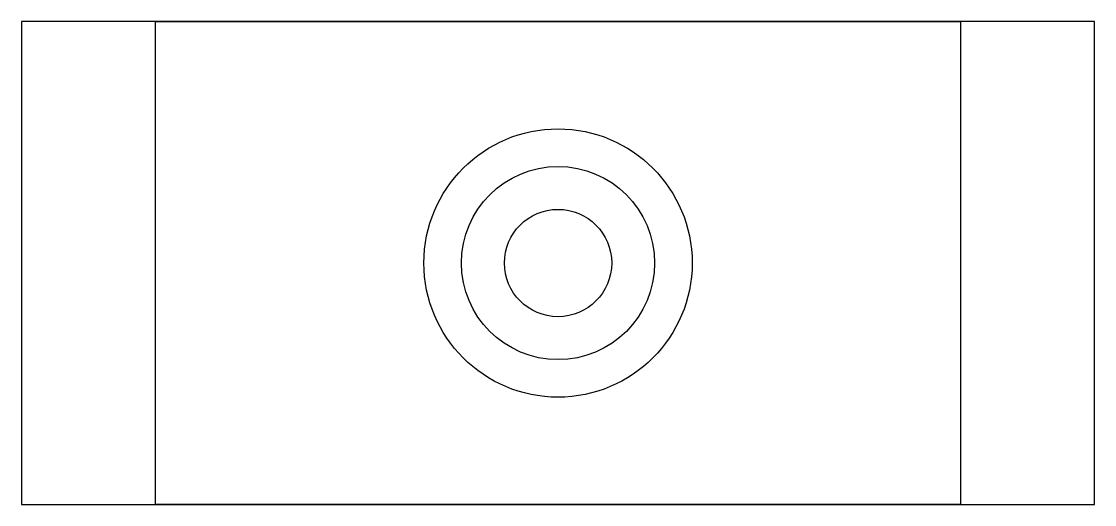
# Model space of a CAD drawing. Header units: millimetres. Extents: x 4171 to 4271, y 2678 to 2723.
import ezdxf

# ---------------------------------------------------------------- set-up
doc = ezdxf.new("R2010")
doc.units = ezdxf.units.MM

msp = doc.modelspace()

# ---------------------------------------------------------------- linework, layer by layer
for p, q in [((4271.04, 2723.02), (4171.04, 2723.02)), ((4171.04, 2723.02), (4171.04, 2678.02)), ((4183.54, 2678.02), (4183.54, 2723.02)), ((4183.54, 2723.02), (4258.54, 2723.02)), ((4258.54, 2723.02), (4258.54, 2678.02)), ((4271.04, 2678.02), (4271.04, 2723.02)), ((4171.04, 2678.02), (4271.04, 2678.02)), ((4221.04, 2678.02), (4183.54, 2678.02)), ((4258.54, 2678.02), (4183.54, 2678.02))]:
    msp.add_line(p, q)
for centre, radius in [((4221.04, 2700.52, 30), 12.5), ((4221.04, 2700.52, 40), 9), ((4221.04, 2700.52, 35), 5)]:
    msp.add_circle(centre, radius)

doc.saveas('drawing.dxf')
